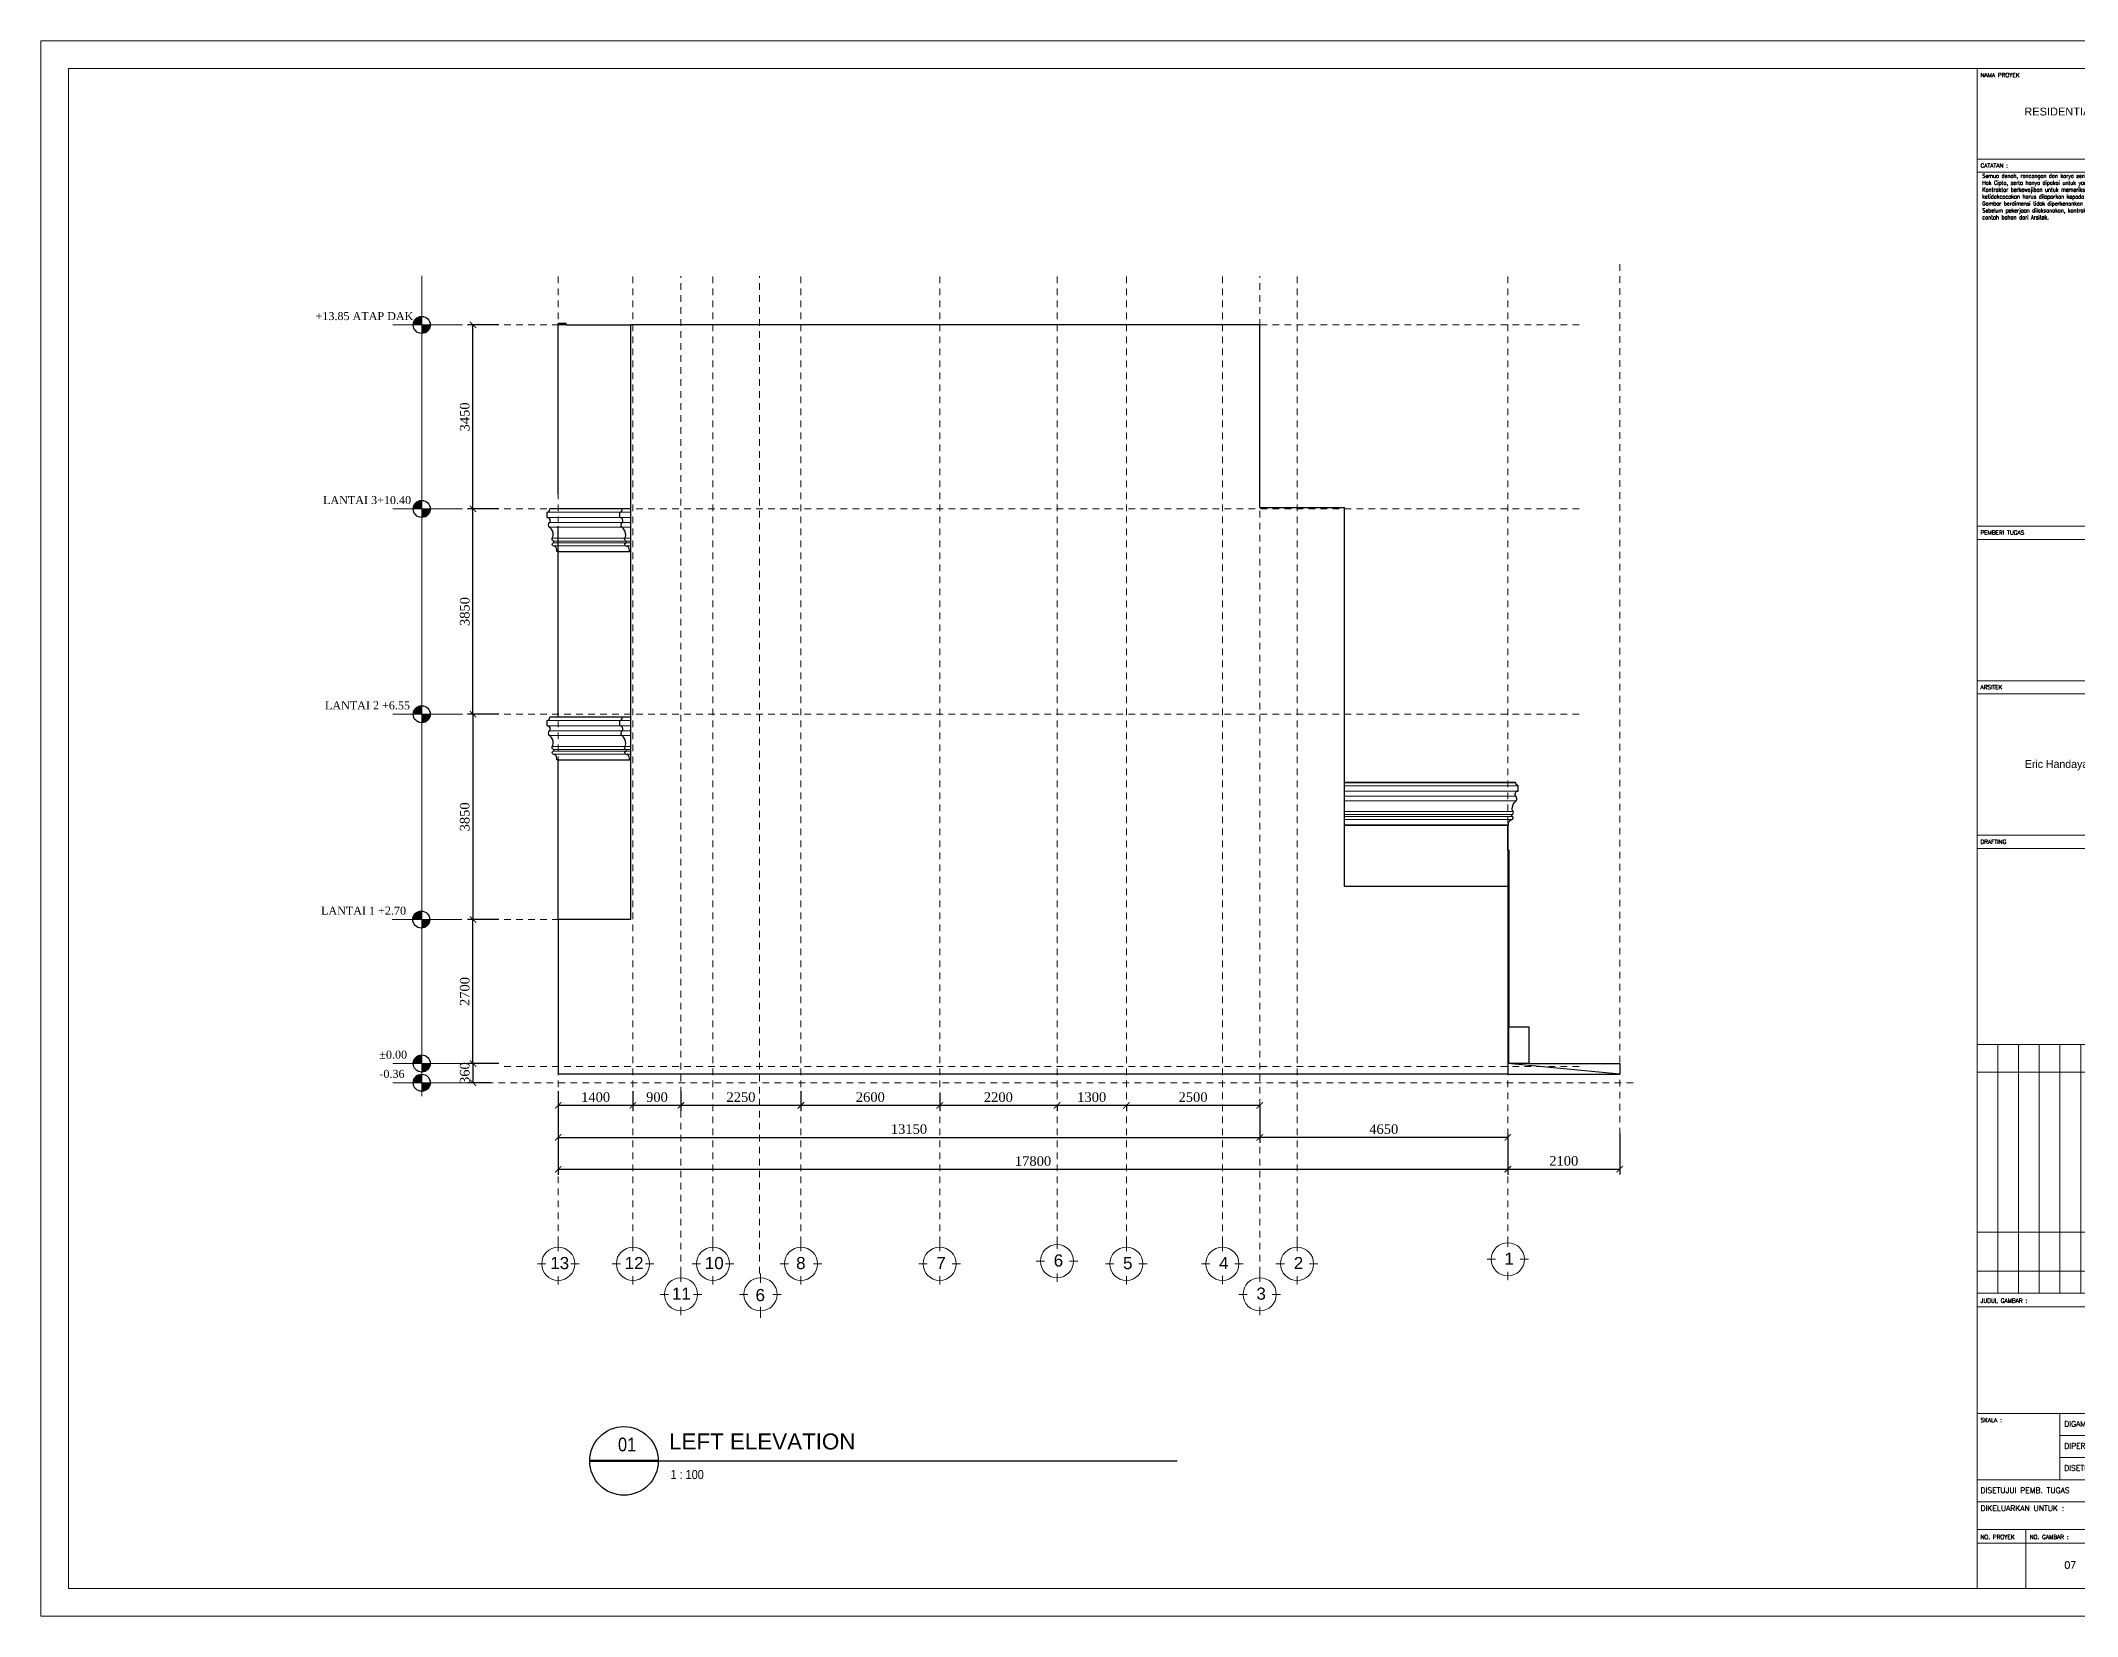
# Model space of a CAD drawing. Header units: millimetres. Extents: x -9564 to 494436, y -140371 to 4257.
# Drawn here: x 223.09 to 261.26, y 101.31 to 130.85 of the extents above; entities that cross this region are included whole.
import ezdxf
from ezdxf.enums import TextEntityAlignment as Align

# ---------------------------------------------------------------- set-up
doc = ezdxf.new("R2010")
doc.units = ezdxf.units.MM
doc.header["$MEASUREMENT"] = 0
doc.linetypes.add('DASHED2', pattern=[0.375, 0.25, -0.125])
doc.linetypes.add('HIDDEN2', pattern=[0.1875, 0.125, -0.0625])
doc.layers.get('DEFPOINTS').update_dxf_attribs({"lineweight": 18})
for name, color, linetype, lineweight in [('09-Arsiran', 8, 'Continuous', 5), ('AS', 8, 'HIDDEN2', 5), ('DIM', 1, 'Continuous', 5), ('KOP', 7, 'Continuous', 80), ('LEGEND', 1, 'DASHED2', 50), ('XR-KOP A3_MOZART$0$A-TXTKOP', 3, 'Continuous', 5), ('XR-KOP A3_MOZART$0$KOP-A1$0$A-GRSKOP', 1, 'Continuous', 5), ('XR-KOP A3_MOZART$0$KOP-A1$0$A-TXTKOP', 3, 'Continuous', 5)]:
    doc.layers.add(name, color=color, linetype=linetype, lineweight=lineweight)
for name, color, linetype in [('ht', 14, 'Continuous'), ('NOT', 1, 'Continuous'), ('TEXT', 4, 'Continuous')]:
    doc.layers.add(name, color=color, linetype=linetype)
doc.styles.add('HAND', font='ROMAND.SHX', dxfattribs={"width": 0.8, "height": 250})
doc.styles.add('NOTEXT1', font='arial.ttf')
doc.styles.add('NOTEXT2', font='arial.ttf')
doc.styles.add('NOTEXT4', font='arial.ttf')
doc.styles.get("Standard").update_dxf_attribs({"font": 'arial.ttf'})
doc.styles.add('style1', font='times.ttf', dxfattribs={"height": 0.15})
doc.styles.add('style2', font='times.ttf', dxfattribs={"height": 0.18})
doc.styles.add('XR-KOP A3_MOZART$0$KOP-A1$0$DIM100', font='SIMPLEX.shx', dxfattribs={"width": 0.8, "height": 250})
doc.styles.add('XR-KOP A3_MOZART$0$KOP-A1$0$ROMANS', font='romans.shx', dxfattribs={"height": 200})
doc.styles.add('XR-KOP A3_MOZART$0$ROMAND', font='romand.shx', dxfattribs={"height": 2, "bigfont": 'bigfont.shx'})
doc.styles.add('XR-KOP A3_MOZART$0$ROMANS', font='romans.shx', dxfattribs={"height": 200})
doc.dimstyles.new('ISO-25', dxfattribs={"dimtxt": 0.18, "dimasz": 0.12, "dimexe": 0.1, "dimexo": 0.1, "dimgap": 0.0625, "dimtad": 1, "dimtoh": 1, "dimdec": 0, "dimlfac": 1000, "dimtxsty": 'style2', "dimblk": 'ARCHTICK', "dimcen": 0.15, "dimclrd": 1, "dimclre": 1, "dimclrt": 4, "dimadec": 0, "dimazin": 0, "dimtfac": 1, "dimtdec": 0, "dimtmove": 0, "dimatfit": 3, "dimldrblk": 'OBLIQUE', "dimfxl": 1, "dimarcsym": 0})

# ---------------------------------------------------------------- blocks, each defined once
blk = doc.blocks.new('hsdh')
at = {"layer": 'XR-KOP A3_MOZART$0$KOP-A1$0$A-GRSKOP', "linetype": 'Continuous', "lineweight": 5}
for p, q in [((140385, 56660), (140385, 82138)), ((140385, 80618), (145017, 80618)), ((140385, 74466), (145017, 74466)), ((140385, 74244), (145017, 74244)), ((140385, 71876), (145017, 71876)), ((140385, 71654), (145017, 71654)), ((140385, 69286), (145017, 69286)), ((140385, 69063), (145017, 69063)), ((140385, 65781), (145017, 65781)), ((140385, 65781), (145017, 65781)), ((140732, 61611), (140732, 65781)), ((141079, 61611), (141079, 65781)), ((141427, 61611), (141427, 65781)), ((141774, 61611), (141774, 65781)), ((142122, 61611), (142122, 65781)), ((142469, 61611), (142469, 65781)), ((142816, 61611), (142816, 65781)), ((143164, 61611), (143164, 65781)), ((143511, 61611), (143511, 65781)), ((143859, 61611), (143859, 65781)), ((144206, 61611), (144206, 65781)), ((144554, 61611), (144554, 65781)), ((140385, 65317), (145017, 65317)), ((140385, 62631), (145017, 62631)), ((140385, 61982), (145017, 61982)), ((140385, 61611), (145017, 61611)), ((140385, 61611), (145017, 61611)), ((140385, 61380), (145017, 61380)), ((140385, 59597), (145017, 59597)), ((141774, 59597), (141774, 58485)), ((142701, 59597), (142701, 58485)), ((143627, 59597), (143627, 58115)), ((143998, 59597), (143998, 58115)), ((141774, 59226), (145017, 59226)), ((141774, 58856), (145017, 58856)), ((140385, 58485), (145017, 58485)), ((142237, 58485), (142237, 58115)), ((140385, 58115), (145017, 58115)), ((140385, 57651), (145017, 57651)), ((140385, 57420), (145017, 57420)), ((141201, 57651), (141201, 56660)), ((142701, 57651), (142701, 56660)), ((144258, 57651), (144258, 56660))]:
    blk.add_line(p, q, dxfattribs=at)
at = {"layer": 'XR-KOP A3_MOZART$0$KOP-A1$0$A-GRSKOP', "color": 0, "linetype": 'Continuous', "lineweight": 5}
blk.add_lwpolyline([(145480, 82601), (107945, 82601), (107945, 56197), (145480, 56197)], close=True, dxfattribs=at)
at = {"layer": 'XR-KOP A3_MOZART$0$KOP-A1$0$A-GRSKOP', "color": 5, "linetype": 'Continuous', "lineweight": 5}
blk.add_lwpolyline([(145017, 82138), (108409, 82138), (108409, 56660), (145017, 56660)], close=True, dxfattribs=at)
at = {"layer": 'XR-KOP A3_MOZART$0$KOP-A1$0$A-GRSKOP', "linetype": 'Continuous', "lineweight": 5}
blk.add_lwpolyline([(145017, 80396), (140385, 80396)], dxfattribs=at)
at = {"layer": 'KOP', "color": 7, "char_height": 132.26, "attachment_point": 1, "style": 'style2'}
for s, insert in [('{\\fArial|b0|i0|c0|p34;RESIDENTIAL HOUSE AKASIA 2 / 59}', (141177, 81480)), ('{\\fBankGothic Lt BT|b0|i0|c0|p34;Eric Handaya,S.T I.A.I}', (141186, 70546))]:
    blk.add_mtext(s, dxfattribs=dict(at, insert=insert))
at = {"layer": 'XR-KOP A3_MOZART$0$A-TXTKOP', "lineweight": 5, "style": 'XR-KOP A3_MOZART$0$ROMANS'}
blk.add_text('-', height=92.6, dxfattribs=at).set_placement((144125, 58258))
at = {"layer": 'XR-KOP A3_MOZART$0$KOP-A1$0$A-TXTKOP', "lineweight": 5, "style": 'XR-KOP A3_MOZART$0$KOP-A1$0$ROMANS'}
for s, height, p in [('NAMA PROYEK', 69.49, (140443, 81990)), ('CATATAN :', 69.5, (140443, 80475)), ('PEMBERI TUGAS', 69.49, (140443, 74323)), ('ARSITEK', 69.5, (140443, 71733)), ('DRAFTING', 69.5, (140443, 69142)), ('JUDUL GAMBAR :', 69.49, (140443, 61451)), ('SKALA :', 69.5, (140443, 59449)), ('DIGAMBAR', 92.6, (141846, 59375)), ('TGL.', 92.6, (143699, 59375)), ('DIPERIKSA', 92.6, (141846, 59004)), ('TGL.', 92.6, (143699, 59004)), ('DISETUJUI', 92.6, (141846, 58634)), ('TGL.', 92.6, (143699, 58634)), ('DISETUJUI PEMB. TUGAS', 92.65, (140443, 58262)), ('TGL.', 92.6, (143699, 58263)), ('DIKELUARKAN UNTUK :', 92.65, (140443, 57961)), ('FOR DESIGN DEVELOPMENT', 92.65, (142221, 57800)), ('NO. PROYEK', 69.5, (140443, 57491)), ('NO. GAMBAR :', 69.49, (141267, 57491)), ('KODE GAMBAR :', 69.49, (142767, 57491)), ('REVISI :', 69.5, (144317, 57491))]:
    blk.add_text(s, height=height, dxfattribs=at).set_placement(p)
for s, height, p in [('TDT', 69.5, (144822, 65440)), ('R E V I S I', 69.49, (144822, 63662)), ('TGL', 69.5, (144822, 62210)), ('NO.', 69.5, (144822, 61732))]:
    blk.add_text(s, height=height, rotation=90, dxfattribs=at).set_placement(p)
at = {"layer": 'XR-KOP A3_MOZART$0$KOP-A1$0$A-TXTKOP', "insert": (140473, 80371), "char_height": 69.485, "width": 4456.22, "attachment_point": 1, "style": 'XR-KOP A3_MOZART$0$KOP-A1$0$DIM100'}
blk.add_mtext('Semua denah, rancangan dan karya seni yang tertera pada gambar ini dilindungi oleh Undang-undang Hak Cipta, serta hanya dipakai untuk yang telah ditentukan dan tidak boleh diperbanyak tanpa ijin tertulis.\\PKontraktor berkewajiban untuk memeriksa dimensi terhadap keadaan lapangan dan apabila ada ketidakcocokan harus dilaporkan kepada Arsitek.\\PGambar berdimensi tidak diperkenankan diskala.\\PSebelum pekerjaan dilaksanakan, kontraktor berkewajiban untuk meminta persetujuan gambar kerja dan contoh bahan dari Arsitek.', dxfattribs=at)
blk = doc.blocks.new('_ArchTick')
at = {"color": 0, "linetype": 'ByBlock', "const_width": 0.15}
blk.add_lwpolyline([(-0.5, -0.5), (0.5, 0.5)], dxfattribs=at)
blk = doc.blocks.new('*D98')
at = {"color": 1, "lineweight": -2, "transparency": 16777216}
for p, q in [((469.09, 152.516), (469.09, 152.416)), ((473.74, 152.516), (469.09, 152.516)), ((473.74, 152.495), (473.74, 152.416))]:
    blk.add_line(p, q, dxfattribs=at)
at = {"layer": 'DEFPOINTS', "color": 0, "transparency": 16777216}
for p in [(469.09, 152.616), (469.09, 152.516), (473.74, 152.595)]:
    blk.add_point(p, dxfattribs=at)
at = {"color": 1, "lineweight": -2, "transparency": 16777216, "xscale": 0.12, "yscale": 0.12, "zscale": 0.12, "rotation": 180}
blk.add_blockref('_ArchTick', (469.09, 152.516), dxfattribs=at)
at = {"color": 1, "lineweight": -2, "transparency": 16777216, "xscale": 0.12, "yscale": 0.12, "zscale": 0.12}
blk.add_blockref('_ArchTick', (473.74, 152.516), dxfattribs=at)
at = {"color": 4, "transparency": 16777216, "insert": (471.415, 152.67), "char_height": 0.18, "attachment_point": 5, "style": 'style2'}
blk.add_mtext('4650', dxfattribs=at)
blk = doc.blocks.new('_Oblique')
at = {"color": 0, "linetype": 'ByBlock', "lineweight": -2}
blk.add_line((-0.5, -0.5), (0.5, 0.5), dxfattribs=at)
blk = doc.blocks.new('*D99')
at = {"color": 1, "lineweight": -2, "transparency": 16777216}
for p, q in [((466.59, 153.116), (466.59, 153.016)), ((469.09, 153.116), (466.59, 153.116)), ((469.09, 153.116), (469.09, 153.016))]:
    blk.add_line(p, q, dxfattribs=at)
at = {"layer": 'DEFPOINTS', "color": 0, "transparency": 16777216}
for p in [(466.59, 153.216), (466.59, 153.116), (469.09, 153.216)]:
    blk.add_point(p, dxfattribs=at)
at = {"color": 1, "lineweight": -2, "transparency": 16777216, "xscale": 0.12, "yscale": 0.12, "zscale": 0.12, "rotation": 180}
blk.add_blockref('_ArchTick', (466.59, 153.116), dxfattribs=at)
at = {"color": 1, "lineweight": -2, "transparency": 16777216, "xscale": 0.12, "yscale": 0.12, "zscale": 0.12}
blk.add_blockref('_ArchTick', (469.09, 153.116), dxfattribs=at)
at = {"color": 4, "transparency": 16777216, "insert": (467.84, 153.27), "char_height": 0.18, "attachment_point": 5, "style": 'style2'}
blk.add_mtext('2500', dxfattribs=at)
blk = doc.blocks.new('*D100')
at = {"color": 1, "lineweight": -2, "transparency": 16777216}
for p, q in [((465.29, 153.116), (465.29, 153.016)), ((466.59, 153.116), (465.29, 153.116)), ((466.59, 153.116), (466.59, 153.016))]:
    blk.add_line(p, q, dxfattribs=at)
at = {"layer": 'DEFPOINTS', "color": 0, "transparency": 16777216}
for p in [(465.29, 153.216), (465.29, 153.116), (466.59, 153.216)]:
    blk.add_point(p, dxfattribs=at)
at = {"color": 1, "lineweight": -2, "transparency": 16777216, "xscale": 0.12, "yscale": 0.12, "zscale": 0.12, "rotation": 180}
blk.add_blockref('_ArchTick', (465.29, 153.116), dxfattribs=at)
at = {"color": 1, "lineweight": -2, "transparency": 16777216, "xscale": 0.12, "yscale": 0.12, "zscale": 0.12}
blk.add_blockref('_ArchTick', (466.59, 153.116), dxfattribs=at)
at = {"color": 4, "transparency": 16777216, "insert": (465.94, 153.27), "char_height": 0.18, "attachment_point": 5, "style": 'style2'}
blk.add_mtext('1300', dxfattribs=at)
blk = doc.blocks.new('*D101')
at = {"color": 1, "lineweight": -2, "transparency": 16777216}
for p, q in [((463.09, 153.354), (463.09, 153.015)), ((465.29, 153.115), (463.09, 153.115)), ((465.29, 153.115), (465.29, 153.015))]:
    blk.add_line(p, q, dxfattribs=at)
at = {"layer": 'DEFPOINTS', "color": 0, "transparency": 16777216}
for p in [(463.09, 153.454), (463.09, 153.115), (465.29, 153.215)]:
    blk.add_point(p, dxfattribs=at)
at = {"color": 1, "lineweight": -2, "transparency": 16777216, "xscale": 0.12, "yscale": 0.12, "zscale": 0.12, "rotation": 180}
blk.add_blockref('_ArchTick', (463.09, 153.115), dxfattribs=at)
at = {"color": 1, "lineweight": -2, "transparency": 16777216, "xscale": 0.12, "yscale": 0.12, "zscale": 0.12}
blk.add_blockref('_ArchTick', (465.29, 153.115), dxfattribs=at)
at = {"color": 4, "transparency": 16777216, "insert": (464.19, 153.269), "char_height": 0.18, "attachment_point": 5, "style": 'style2'}
blk.add_mtext('2200', dxfattribs=at)
blk = doc.blocks.new('*D102')
at = {"color": 1, "lineweight": -2, "transparency": 16777216}
for p, q in [((460.49, 153.381), (460.49, 153.016)), ((463.09, 153.116), (460.49, 153.116)), ((463.09, 153.354), (463.09, 153.016))]:
    blk.add_line(p, q, dxfattribs=at)
at = {"layer": 'DEFPOINTS', "color": 0, "transparency": 16777216}
for p in [(460.49, 153.481), (460.49, 153.116), (463.09, 153.454)]:
    blk.add_point(p, dxfattribs=at)
at = {"color": 1, "lineweight": -2, "transparency": 16777216, "xscale": 0.12, "yscale": 0.12, "zscale": 0.12, "rotation": 180}
blk.add_blockref('_ArchTick', (460.49, 153.116), dxfattribs=at)
at = {"color": 1, "lineweight": -2, "transparency": 16777216, "xscale": 0.12, "yscale": 0.12, "zscale": 0.12}
blk.add_blockref('_ArchTick', (463.09, 153.116), dxfattribs=at)
at = {"color": 4, "transparency": 16777216, "insert": (461.79, 153.27), "char_height": 0.18, "attachment_point": 5, "style": 'style2'}
blk.add_mtext('2600', dxfattribs=at)
blk = doc.blocks.new('*D103')
at = {"color": 1, "lineweight": -2, "transparency": 16777216}
for p, q in [((458.24, 153.381), (458.24, 153.016)), ((460.49, 153.116), (458.24, 153.116)), ((460.49, 153.124), (460.49, 153.016))]:
    blk.add_line(p, q, dxfattribs=at)
at = {"layer": 'DEFPOINTS', "color": 0, "transparency": 16777216}
for p in [(458.24, 153.481), (458.24, 153.116), (460.49, 153.224)]:
    blk.add_point(p, dxfattribs=at)
at = {"color": 1, "lineweight": -2, "transparency": 16777216, "xscale": 0.12, "yscale": 0.12, "zscale": 0.12, "rotation": 180}
blk.add_blockref('_ArchTick', (458.24, 153.116), dxfattribs=at)
at = {"color": 1, "lineweight": -2, "transparency": 16777216, "xscale": 0.12, "yscale": 0.12, "zscale": 0.12}
blk.add_blockref('_ArchTick', (460.49, 153.116), dxfattribs=at)
at = {"color": 4, "transparency": 16777216, "insert": (459.365, 153.27), "char_height": 0.18, "attachment_point": 5, "style": 'style2'}
blk.add_mtext('2250', dxfattribs=at)
blk = doc.blocks.new('*D104')
at = {"color": 1, "lineweight": -2, "transparency": 16777216}
for p, q in [((457.34, 153.381), (457.34, 153.016)), ((458.24, 153.116), (457.34, 153.116)), ((458.24, 153.069), (458.24, 153.016))]:
    blk.add_line(p, q, dxfattribs=at)
at = {"layer": 'DEFPOINTS', "color": 0, "transparency": 16777216}
for p in [(457.34, 153.481), (457.34, 153.116), (458.24, 153.169)]:
    blk.add_point(p, dxfattribs=at)
at = {"color": 1, "lineweight": -2, "transparency": 16777216, "xscale": 0.12, "yscale": 0.12, "zscale": 0.12, "rotation": 180}
blk.add_blockref('_ArchTick', (457.34, 153.116), dxfattribs=at)
at = {"color": 1, "lineweight": -2, "transparency": 16777216, "xscale": 0.12, "yscale": 0.12, "zscale": 0.12}
blk.add_blockref('_ArchTick', (458.24, 153.116), dxfattribs=at)
at = {"color": 4, "transparency": 16777216, "insert": (457.79, 153.27), "char_height": 0.18, "attachment_point": 5, "style": 'style2'}
blk.add_mtext('900', dxfattribs=at)
blk = doc.blocks.new('*D105')
at = {"color": 1, "lineweight": -2, "transparency": 16777216}
for p, q in [((455.94, 153.381), (455.94, 153.016)), ((457.34, 153.116), (455.94, 153.116)), ((457.34, 153.116), (457.34, 153.016))]:
    blk.add_line(p, q, dxfattribs=at)
at = {"layer": 'DEFPOINTS', "color": 0, "transparency": 16777216}
for p in [(455.94, 153.481), (455.94, 153.116), (457.34, 153.216)]:
    blk.add_point(p, dxfattribs=at)
at = {"color": 1, "lineweight": -2, "transparency": 16777216, "xscale": 0.12, "yscale": 0.12, "zscale": 0.12, "rotation": 180}
blk.add_blockref('_ArchTick', (455.94, 153.116), dxfattribs=at)
at = {"color": 1, "lineweight": -2, "transparency": 16777216, "xscale": 0.12, "yscale": 0.12, "zscale": 0.12}
blk.add_blockref('_ArchTick', (457.34, 153.116), dxfattribs=at)
at = {"color": 4, "transparency": 16777216, "insert": (456.64, 153.27), "char_height": 0.18, "attachment_point": 5, "style": 'style2'}
blk.add_mtext('1400', dxfattribs=at)
blk = doc.blocks.new('*D106')
at = {"color": 1, "lineweight": -2, "transparency": 16777216}
for p, q in [((455.94, 153.016), (455.94, 152.416)), ((469.09, 153.016), (469.09, 152.416)), ((455.94, 152.516), (469.09, 152.516))]:
    blk.add_line(p, q, dxfattribs=at)
at = {"layer": 'DEFPOINTS', "color": 0, "transparency": 16777216}
for p in [(455.94, 153.116), (469.09, 153.116), (469.09, 152.516)]:
    blk.add_point(p, dxfattribs=at)
at = {"color": 1, "lineweight": -2, "transparency": 16777216, "xscale": 0.12, "yscale": 0.12, "zscale": 0.12, "rotation": 180}
blk.add_blockref('_ArchTick', (455.94, 152.516), dxfattribs=at)
at = {"color": 1, "lineweight": -2, "transparency": 16777216, "xscale": 0.12, "yscale": 0.12, "zscale": 0.12}
blk.add_blockref('_ArchTick', (469.09, 152.516), dxfattribs=at)
at = {"color": 4, "transparency": 16777216, "insert": (462.515, 152.67), "char_height": 0.18, "attachment_point": 5, "style": 'style2'}
blk.add_mtext('13150', dxfattribs=at)
blk = doc.blocks.new('*D107')
at = {"color": 1, "lineweight": -2, "transparency": 16777216}
for p, q in [((455.94, 152.416), (455.94, 151.816)), ((473.74, 152.416), (473.74, 151.816)), ((473.74, 151.916), (455.94, 151.916))]:
    blk.add_line(p, q, dxfattribs=at)
at = {"layer": 'DEFPOINTS', "color": 0, "transparency": 16777216}
for p in [(455.94, 152.516), (473.74, 152.516), (455.94, 151.916)]:
    blk.add_point(p, dxfattribs=at)
at = {"color": 1, "lineweight": -2, "transparency": 16777216, "xscale": 0.12, "yscale": 0.12, "zscale": 0.12, "rotation": 180}
blk.add_blockref('_ArchTick', (455.94, 151.916), dxfattribs=at)
at = {"color": 1, "lineweight": -2, "transparency": 16777216, "xscale": 0.12, "yscale": 0.12, "zscale": 0.12}
blk.add_blockref('_ArchTick', (473.74, 151.916), dxfattribs=at)
at = {"color": 4, "transparency": 16777216, "insert": (464.84, 152.07), "char_height": 0.18, "attachment_point": 5, "style": 'style2'}
blk.add_mtext('17800', dxfattribs=at)
blk = doc.blocks.new('*D108')
at = {"color": 1, "lineweight": -2, "transparency": 16777216}
for p, q in [((473.74, 152.589), (473.74, 151.821)), ((475.84, 152.589), (475.84, 151.821)), ((473.74, 151.921), (475.84, 151.921))]:
    blk.add_line(p, q, dxfattribs=at)
at = {"layer": 'DEFPOINTS', "color": 0, "transparency": 16777216}
for p in [(473.74, 152.689), (475.84, 152.689), (475.84, 151.921)]:
    blk.add_point(p, dxfattribs=at)
at = {"color": 1, "lineweight": -2, "transparency": 16777216, "xscale": 0.12, "yscale": 0.12, "zscale": 0.12, "rotation": 180}
blk.add_blockref('_ArchTick', (473.74, 151.921), dxfattribs=at)
at = {"color": 1, "lineweight": -2, "transparency": 16777216, "xscale": 0.12, "yscale": 0.12, "zscale": 0.12}
blk.add_blockref('_ArchTick', (475.84, 151.921), dxfattribs=at)
at = {"color": 4, "transparency": 16777216, "insert": (474.79, 152.075), "char_height": 0.18, "attachment_point": 5, "style": 'style2'}
blk.add_mtext('2100', dxfattribs=at)
blk = doc.blocks.new('NOT-28-ADI')
at = {"const_width": 50}
blk.add_lwpolyline([(-750, 0), (750, 0)], dxfattribs=at)
blk.add_circle((0, 0), 750)
at = {"layer": 'NOT'}
blk.add_line((750, 0), (12100, 0), dxfattribs=at)
at = {"color": 5, "style": 'NOTEXT4'}
for tag, p in [('JDL1', (988, 765)), ('JDL2', (988, 250))]:
    blk.add_attdef(tag, p, '', height=350, dxfattribs=at)
at = {"color": 5, "style": 'NOTEXT4', "width": 0.85}
blk.add_attdef('NO', text='', height=300, dxfattribs=at).set_placement((68, 360), align=Align.MIDDLE_CENTER)
at = {"style": 'NOTEXT1', "width": 0.85}
blk.add_attdef('REF.', text='', height=200, dxfattribs=at).set_placement((0, -190), align=Align.TOP_CENTER)
blk.add_attdef('SCALE', (1020, -398), '', height=200, dxfattribs=at)
blk.add_attdef('ROOM', text='', height=200, dxfattribs=at).set_placement((3715, -388), align=Align.RIGHT)
blk = doc.blocks.new('*D593')
at = {"color": 1, "lineweight": -2, "transparency": 16777216}
for p, q in [((454.828, 156.601), (454.241, 156.601)), ((454.341, 153.901), (454.341, 156.601)), ((454.828, 153.901), (454.241, 153.901))]:
    blk.add_line(p, q, dxfattribs=at)
at = {"layer": 'DEFPOINTS', "color": 0, "transparency": 16777216}
for p in [(454.341, 156.601), (454.928, 156.601), (454.928, 153.901)]:
    blk.add_point(p, dxfattribs=at)
at = {"color": 1, "lineweight": -2, "transparency": 16777216, "xscale": 0.12, "yscale": 0.12, "zscale": 0.12}
for p, rotation in [((454.341, 156.601), 90), ((454.341, 153.901), 270)]:
    blk.add_blockref('_ArchTick', p, dxfattribs=dict(at, rotation=rotation))
at = {"color": 4, "transparency": 16777216, "insert": (454.187, 155.251), "char_height": 0.18, "attachment_point": 5, "rotation": 90, "style": 'style2'}
blk.add_mtext('2700', dxfattribs=at)
blk = doc.blocks.new('*D594')
at = {"color": 1, "lineweight": -2, "transparency": 16777216}
for p, q in [((454.828, 160.451), (454.241, 160.451)), ((454.341, 160.451), (454.341, 156.601)), ((454.828, 156.601), (454.241, 156.601))]:
    blk.add_line(p, q, dxfattribs=at)
at = {"layer": 'DEFPOINTS', "color": 0, "transparency": 16777216}
for p in [(454.928, 160.451), (454.341, 156.601), (454.928, 156.601)]:
    blk.add_point(p, dxfattribs=at)
at = {"color": 1, "lineweight": -2, "transparency": 16777216, "xscale": 0.12, "yscale": 0.12, "zscale": 0.12}
for p, rotation in [((454.341, 160.451), 90), ((454.341, 156.601), 270)]:
    blk.add_blockref('_ArchTick', p, dxfattribs=dict(at, rotation=rotation))
at = {"color": 4, "transparency": 16777216, "insert": (454.187, 158.526), "char_height": 0.18, "attachment_point": 5, "rotation": 90, "style": 'style2'}
blk.add_mtext('3850', dxfattribs=at)
blk = doc.blocks.new('*D595')
at = {"color": 1, "lineweight": -2, "transparency": 16777216}
for p, q in [((454.828, 164.301), (454.241, 164.301)), ((454.341, 160.451), (454.341, 164.301)), ((454.828, 160.451), (454.241, 160.451))]:
    blk.add_line(p, q, dxfattribs=at)
at = {"layer": 'DEFPOINTS', "color": 0, "transparency": 16777216}
for p in [(454.341, 164.301), (454.928, 164.301), (454.928, 160.451)]:
    blk.add_point(p, dxfattribs=at)
at = {"color": 1, "lineweight": -2, "transparency": 16777216, "xscale": 0.12, "yscale": 0.12, "zscale": 0.12}
for p, rotation in [((454.341, 164.301), 90), ((454.341, 160.451), 270)]:
    blk.add_blockref('_ArchTick', p, dxfattribs=dict(at, rotation=rotation))
at = {"color": 4, "transparency": 16777216, "insert": (454.187, 162.376), "char_height": 0.18, "attachment_point": 5, "rotation": 90, "style": 'style2'}
blk.add_mtext('3850', dxfattribs=at)
blk = doc.blocks.new('*D596')
at = {"color": 1, "lineweight": -2, "transparency": 16777216}
for p, q in [((454.828, 167.751), (454.241, 167.751)), ((454.341, 164.301), (454.341, 167.751)), ((454.828, 164.301), (454.241, 164.301))]:
    blk.add_line(p, q, dxfattribs=at)
at = {"layer": 'DEFPOINTS', "color": 0, "transparency": 16777216}
for p in [(454.341, 167.751), (454.928, 167.751), (454.928, 164.301)]:
    blk.add_point(p, dxfattribs=at)
at = {"color": 1, "lineweight": -2, "transparency": 16777216, "xscale": 0.12, "yscale": 0.12, "zscale": 0.12}
for p, rotation in [((454.341, 167.751), 90), ((454.341, 164.301), 270)]:
    blk.add_blockref('_ArchTick', p, dxfattribs=dict(at, rotation=rotation))
at = {"color": 4, "transparency": 16777216, "insert": (454.187, 166.026), "char_height": 0.18, "attachment_point": 5, "rotation": 90, "style": 'style2'}
blk.add_mtext('3450', dxfattribs=at)
blk = doc.blocks.new('A$C459A4C15')
at = {"layer": 'ht'}
h = blk.add_hatch(color=256, dxfattribs=at)
h.paths.add_polyline_path([(0, 0.08), (0, 0), (-0.08, 0, -0.414214)])
h.paths.add_polyline_path([(0, 0), (0.08, 0, -0.414214), (0, -0.08)])
blk.add_circle((0, 0), 0.0801, dxfattribs=at)
blk = doc.blocks.new('*D597')
at = {"color": 1, "lineweight": -2, "transparency": 16777216}
for p, q in [((454.667, 153.901), (454.241, 153.901)), ((454.341, 153.901), (454.341, 153.541)), ((454.675, 153.541), (454.241, 153.541))]:
    blk.add_line(p, q, dxfattribs=at)
at = {"layer": 'DEFPOINTS', "color": 0, "transparency": 16777216}
for p in [(454.767, 153.901), (454.341, 153.541), (454.775, 153.541)]:
    blk.add_point(p, dxfattribs=at)
at = {"color": 1, "lineweight": -2, "transparency": 16777216, "xscale": 0.12, "yscale": 0.12, "zscale": 0.12}
for p, rotation in [((454.341, 153.901), 90), ((454.341, 153.541), 270)]:
    blk.add_blockref('_ArchTick', p, dxfattribs=dict(at, rotation=rotation))
at = {"color": 4, "transparency": 16777216, "insert": (454.187, 153.721), "char_height": 0.18, "attachment_point": 5, "rotation": 90, "style": 'style2'}
blk.add_mtext('360', dxfattribs=at)
blk = doc.blocks.new('JDJR')
at = {"layer": '09-Arsiran'}
for p, q in [((455.94, 131.214), (455.94, 131.058)), ((457.34, 131.214), (457.34, 131.058)), ((458.84, 131.214), (458.84, 131.058)), ((460.49, 131.214), (460.49, 131.058)), ((463.09, 131.214), (463.09, 131.058)), ((465.29, 131.263), (465.29, 131.107)), ((466.59, 131.214), (466.59, 131.058)), ((468.39, 131.214), (468.39, 131.058)), ((469.79, 131.214), (469.79, 131.058)), ((473.74, 131.297), (473.74, 131.142)), ((455.551, 130.825), (455.707, 130.825)), ((455.94, 130.591), (455.94, 130.435)), ((456.174, 130.825), (456.33, 130.825)), ((456.951, 130.825), (457.107, 130.825)), ((457.34, 130.591), (457.34, 130.435)), ((457.574, 130.825), (457.73, 130.825)), ((458.24, 130.641), (458.24, 130.485)), ((458.451, 130.825), (458.607, 130.825)), ((458.84, 130.591), (458.84, 130.435)), ((459.074, 130.825), (459.23, 130.825)), ((459.73, 130.485), (459.73, 130.641)), ((459.73, 130.469), (459.73, 130.625)), ((460.101, 130.825), (460.257, 130.825)), ((460.49, 130.591), (460.49, 130.435)), ((460.724, 130.825), (460.88, 130.825)), ((462.701, 130.825), (462.857, 130.825)), ((463.09, 130.591), (463.09, 130.435)), ((463.324, 130.825), (463.48, 130.825)), ((464.901, 130.874), (465.057, 130.874)), ((465.29, 130.64), (465.29, 130.484)), ((465.524, 130.874), (465.68, 130.874)), ((466.201, 130.825), (466.357, 130.825)), ((466.59, 130.591), (466.59, 130.435)), ((466.824, 130.825), (466.98, 130.825)), ((468.001, 130.825), (468.157, 130.825)), ((468.39, 130.598), (468.39, 130.442)), ((468.624, 130.825), (468.78, 130.825)), ((469.09, 130.641), (469.09, 130.485)), ((469.392, 130.825), (469.557, 130.825)), ((469.79, 130.591), (469.79, 130.435)), ((470.024, 130.825), (470.18, 130.825)), ((473.351, 130.908), (473.507, 130.908)), ((473.74, 130.674), (473.74, 130.519)), ((473.974, 130.908), (474.13, 130.908)), ((457.851, 130.251), (458.007, 130.251)), ((458.474, 130.251), (458.63, 130.251)), ((459.496, 130.251), (459.34, 130.251)), ((460.119, 130.251), (459.963, 130.251)), ((468.701, 130.251), (468.857, 130.251)), ((469.324, 130.251), (469.48, 130.251)), ((458.24, 130.018), (458.24, 129.862)), ((459.73, 129.862), (459.73, 130.018)), ((459.73, 129.808), (459.73, 129.963)), ((469.09, 130.018), (469.09, 129.862))]:
    blk.add_line(p, q, dxfattribs=at)
for centre in [(455.94, 130.825), (457.34, 130.825), (458.84, 130.825), (460.49, 130.825), (463.09, 130.825), (465.29, 130.874), (466.59, 130.825), (468.39, 130.825), (469.79, 130.825), (473.74, 130.908), (458.24, 130.251), (459.73, 130.251), (469.09, 130.251)]:
    blk.add_circle(centre, 0.311, dxfattribs=at)
at = {"layer": 'AS'}
for p, q in [((455.94, 131.214), (455.94, 149.346)), ((457.34, 131.214), (457.34, 149.346)), ((458.24, 130.641), (458.24, 149.346)), ((458.84, 131.214), (458.84, 149.346)), ((459.71, 130.641), (459.71, 149.346)), ((460.49, 131.214), (460.49, 149.346)), ((463.09, 131.214), (463.09, 149.346)), ((465.29, 131.214), (465.29, 149.346)), ((466.59, 131.214), (466.59, 149.346)), ((468.39, 131.214), (468.39, 149.346)), ((469.09, 130.641), (469.09, 149.346)), ((469.79, 131.214), (469.79, 149.346)), ((473.74, 131.214), (473.74, 149.346))]:
    blk.add_line(p, q, dxfattribs=at)
at = {"layer": '09-Arsiran', "color": 2, "attachment_point": 1}
for s, insert, char_height in [('13', (455.79, 130.952), 0.2281), ('12', (457.184, 130.952), 0.2281), ('10', (458.687, 130.952), 0.2281), ('8', (460.399, 130.952), 0.228), ('7', (463.028, 130.952), 0.228), ('6', (465.228, 131.001), 0.228), ('5', (466.528, 130.952), 0.228), ('4', (468.328, 130.952), 0.228), ('2', (469.728, 130.952), 0.228), ('1', (473.678, 131.035), 0.228), ('11', (458.07, 130.379), 0.2281), ('3', (469.028, 130.379), 0.228)]:
    blk.add_mtext_dynamic_manual_height_columns(s, width=0.05426, gutter_width=1.14, heights=[0], dxfattribs=dict(at, insert=insert, char_height=char_height))
at = {"layer": '09-Arsiran', "color": 2, "insert": (459.816, 130.124), "char_height": 0.228, "attachment_point": 1, "rotation": 180}
blk.add_mtext_dynamic_manual_height_columns('9', width=0.05426, gutter_width=1.14, heights=[0], dxfattribs=at)
blk = doc.blocks.new('A$C2a879c63')
for p, q in [((261.7023, 24.2154), (261.7023, 24.2451)), ((261.8523, 24.2451), (261.7023, 24.2451)), ((261.7023, 21.0454), (261.7023, 24.2154)), ((261.8523, 24.2154), (261.7023, 24.2154)), ((261.8523, 24.2154), (261.8523, 24.2451)), ((261.8523, 24.2154), (263.0623, 24.2154)), ((263.0623, 20.2454), (263.0623, 24.2154)), ((274.8523, 24.2154), (263.0623, 24.2154)), ((274.8523, 20.7897), (274.8523, 24.2154)), ((263.0623, 20.7654), (261.5436, 20.7654)), ((274.8523, 20.7897), (276.4423, 20.7897)), ((276.4423, 13.6854), (276.4423, 20.7897)), ((261.7023, 16.8587), (261.7023, 20.4425)), ((263.0623, 13.0654), (263.0623, 20.5001)), ((261.7023, 19.9654), (263.0623, 19.9654)), ((263.0623, 16.8587), (261.5436, 16.8587)), ((261.7023, 13.0654), (261.7023, 16.0587)), ((261.7023, 16.0587), (263.0623, 16.0587)), ((279.6496, 15.6355), (276.4423, 15.6355)), ((276.4423, 15.6354), (279.6496, 15.6354)), ((276.4423, 14.8355), (279.4908, 14.8355)), ((279.5023, 14.8354), (276.4423, 14.8354)), ((279.5023, 14.3654), (279.5023, 14.8354)), ((279.5023, 14.8354), (279.5023, 14.3654)), ((279.5223, 14.3654), (279.5023, 14.3654)), ((279.5023, 14.3654), (279.5023, 13.6854)), ((279.5223, 14.3654), (279.5223, 11.0554)), ((279.5023, 13.6854), (276.4423, 13.6854)), ((279.5023, 13.6854), (279.5023, 10.3654)), ((263.0623, 13.0654), (261.7023, 13.0654)), ((261.7023, 13.0654), (261.7023, 10.3654)), ((279.5223, 10.3654), (279.5223, 11.0554)), ((279.5223, 11.0554), (279.9023, 11.0554)), ((279.9023, 10.3654), (279.9023, 11.0554)), ((261.7023, 10.3654), (261.7023, 10.1654)), ((279.5023, 10.3654), (279.5023, 10.1654)), ((279.5223, 10.3654), (279.5023, 10.3654)), ((281.6023, 10.1654), (279.5023, 10.3654)), ((279.9023, 10.3654), (279.5223, 10.3654)), ((279.9023, 10.3654), (281.6023, 10.3654)), ((281.6023, 10.3654), (281.6023, 10.1654)), ((278.0023, 10.1654), (261.7023, 10.1654)), ((279.5023, 10.1654), (278.0023, 10.1654)), ((279.5023, 10.1654), (281.6023, 10.1654))]:
    blk.add_line(p, q)
for points in [[(261.7023, 19.9654), (261.6761, 19.9654), (261.6761, 19.9946, 0.3649803), (261.6095, 20.0737, -0.7419223), (261.6069, 20.1295, 0.6652802), (261.6104, 20.1625, -0.4387565), (261.5899, 20.2201, 0.1232988), (261.6089, 20.2669, 0.2448505), (261.5351, 20.4234, -0.4386321), (261.5399, 20.5088, 0.6217872), (261.4959, 20.6029), (261.4959, 20.7029, 0.3199175), (261.5436, 20.7654)], [(263.0623, 19.9654), (263.0361, 19.9654), (263.0361, 19.9946, 0.3649803), (262.9695, 20.0737, -0.7419223), (262.9669, 20.1295, 0.6652802), (262.9704, 20.1625, -0.4387565), (262.9499, 20.2201, 0.1232988), (262.9689, 20.2669, 0.2448505), (262.8951, 20.4234, -0.4386321), (262.8999, 20.5088, 0.6217872), (262.8559, 20.6029), (262.8559, 20.7029, 0.3199175), (262.9036, 20.7654)], [(261.7023, 16.0587), (261.6761, 16.0587), (261.6761, 16.0879, 0.3649803), (261.6095, 16.1669, -0.7419223), (261.6069, 16.2227, 0.6652802), (261.6104, 16.2557, -0.4387565), (261.5899, 16.3133, 0.1232988), (261.6089, 16.3601, 0.2448505), (261.5351, 16.5167, -0.4386321), (261.5399, 16.602, 0.6217872), (261.4959, 16.6962), (261.4959, 16.7962, 0.3199175), (261.5436, 16.8587)], [(263.0623, 16.0587), (263.0361, 16.0587), (263.0361, 16.0879, 0.3649803), (262.9695, 16.1669, -0.7419223), (262.9669, 16.2227, 0.6652802), (262.9704, 16.2557, -0.4387565), (262.9499, 16.3133, 0.1232988), (262.9689, 16.3601, 0.2448505), (262.8951, 16.5167, -0.4386321), (262.8999, 16.602, 0.6217872), (262.8559, 16.6962), (262.8559, 16.7962, 0.3199175), (262.9036, 16.8587)], [(279.4908, 14.8355), (279.5171, 14.8355), (279.5171, 14.8647, -0.3649803), (279.5836, 14.9437, 0.7419223), (279.5863, 14.9995, -0.6652802), (279.5828, 15.0325, 0.4387565), (279.6032, 15.0901, -0.1232988), (279.5843, 15.1369, -0.2448505), (279.658, 15.2935, 0.4386321), (279.6533, 15.3788, -0.6217872), (279.6972, 15.473), (279.6972, 15.573, -0.3199175), (279.6496, 15.6355)]]:
    blk.add_lwpolyline(points, format="xyb")
at = {"layer": '09-Arsiran'}
for p, q in [((261.4959, 20.7029), (263.0623, 20.7029)), ((261.4959, 20.6029), (263.0623, 20.6029)), ((261.5351, 20.4234), (263.0623, 20.4234)), ((261.5399, 20.5088), (263.0623, 20.5088)), ((261.5899, 20.2201), (263.0623, 20.2201)), ((261.6069, 20.1295), (263.0623, 20.1295)), ((261.6095, 20.0737), (263.0623, 20.0737)), ((261.6104, 20.1625), (263.0623, 20.1625)), ((261.4959, 16.7962), (263.0623, 16.7962)), ((261.4959, 16.6962), (263.0623, 16.6962)), ((261.5351, 16.5167), (263.0623, 16.5167)), ((261.5399, 16.602), (263.0623, 16.602)), ((261.5899, 16.3133), (263.0623, 16.3133)), ((261.6069, 16.2227), (263.0623, 16.2227)), ((261.6095, 16.1669), (263.0623, 16.1669)), ((261.6104, 16.2557), (263.0623, 16.2557)), ((276.4423, 15.5729), (279.6972, 15.5729)), ((276.4423, 15.473), (279.6972, 15.473)), ((279.696, 15.4729), (276.4423, 15.4729)), ((276.4423, 15.3788), (279.6533, 15.3788)), ((276.4423, 15.2935), (279.658, 15.2935)), ((276.4423, 15.0901), (279.6032, 15.0901)), ((276.4423, 15.0325), (279.5828, 15.0325)), ((276.4423, 14.9995), (279.5863, 14.9995)), ((276.4423, 14.9437), (279.5836, 14.9437))]:
    blk.add_line(p, q, dxfattribs=at)
at = {"layer": 'AS'}
for p, q in [((281.6023, 25.3579), (281.6023, 8.9929)), ((260.69, 24.2154), (280.8381, 24.2154)), ((260.69, 20.7654), (280.8381, 20.7654)), ((260.69, 16.9154), (280.8381, 16.9154)), ((260.69, 13.0654), (262.7982, 13.0654)), ((260.69, 10.3087), (280.8381, 10.3087)), ((259.9059, 10.0054), (281.9476, 10.0054))]:
    blk.add_line(p, q, dxfattribs=at)
at = {"layer": 'DIM', "color": 1, "linetype": 'ByBlock'}
for p, q in [((259.1422, 25.1378), (259.1422, 9.7514)), ((258.5977, 24.2154), (259.9059, 24.2154)), ((258.5977, 20.7654), (259.9059, 20.7654)), ((258.5977, 16.9154), (259.9059, 16.9154)), ((258.5887, 13.0654), (259.8969, 13.0654)), ((258.5977, 10.3654), (259.9059, 10.3654)), ((258.5977, 10.0054), (259.9059, 10.0054))]:
    blk.add_line(p, q, dxfattribs=at)
blk.add_blockref('JDJR', (-194.2379, -124.2143))
at = {"xscale": 2, "yscale": 2, "zscale": 2}
for p in [(259.1422, 24.2154), (259.1422, 20.7654), (259.1422, 16.9154), (259.1332, 13.0654), (259.1422, 10.3654), (259.1422, 10.0054)]:
    blk.add_blockref('A$C459A4C15', p, dxfattribs=at)
at = {"layer": 'LEGEND', "xscale": 0.00111896417510141, "yscale": 0.00111896417510141, "zscale": 0.00111896417510141}
blk.add_blockref('hsdh', (131.213, -62.8819), dxfattribs=at)
at = {"layer": 'NOT'}
ref = blk.add_blockref('NOT-28-ADI', (262.9337, 2.9135), dxfattribs=dict(at, xscale=0.0008571428572759032, yscale=0.0008571428572759032, zscale=0.0008571428572759032))
ref.add_attrib('NO', '01', dxfattribs={"layer": '0', "color": 5, "height": 0.25714, "style": 'NOTEXT2', "width": 0.85}).set_placement((262.992, 3.2217), align=Align.MIDDLE_CENTER)
ref.add_attrib('JDL2', 'LEFT ELEVATION', (263.7803, 3.1278), dxfattribs={"layer": '0', "color": 5, "height": 0.3, "style": 'NOTEXT2'})
ref.add_attrib('SCALE', '1 : 100', (263.8076, 2.5724), dxfattribs={"layer": '0', "height": 0.17143, "style": 'NOTEXT1', "width": 0.85})
at = {"color": 4, "style": 'HAND'}
for tag, height, rotation, p in [('DRY.WASHER', 0.054, 0, (11.9366, 24.9122)), ('PATIO', 0.135, 0, (20.9666, 21.5696)), ('GENSET', 0.135, 0, (18.2157, 17.1045)), ('PLANTERBOX', 0.135, 90, (22.169, 13.2959)), ('PLANTERBOX', 0.135, 0, (18.5224, 11.5633)), ('PATIO', 0.135, 0, (400.0395, 10.821)), ('CARPORT', 0.135, 0, (12.157, 9.7744)), ('CARPORT', 0.135, 0, (20.6202, 9.7744))]:
    blk.add_attdef(tag, text='', height=height, rotation=rotation, dxfattribs=at).set_placement(p, align=Align.MIDDLE)
at = {"layer": 'TEXT', "style": 'style1'}
for s, p in [('+13.85 ATAP DAK', (258.9849, 24.3068)), ('LANTAI 3+10.40', (258.9432, 20.8568)), ('LANTAI 2 +6.55', (258.9227, 17.0068)), ('LANTAI 1 +2.70', (258.8488, 13.1568)), ('%%P0.00', (258.8682, 10.4568)), ('-0.36', (258.8204, 10.0968))]:
    blk.add_text(s, height=0.15, dxfattribs=at).set_placement(p, align=Align.RIGHT)
at = {"layer": 'XR-KOP A3_MOZART$0$A-TXTKOP', "insert": (289.9357, 1.0259), "char_height": 0.12959, "attachment_point": 1, "style": 'XR-KOP A3_MOZART$0$ROMAND'}
blk.add_mtext_dynamic_manual_height_columns('07', width=334.351235, gutter_width=75.5301, heights=[0], dxfattribs=at)
at = {"layer": 'XR-KOP A3_MOZART$0$A-TXTKOP', "style": 'XR-KOP A3_MOZART$0$ROMAND'}
for tag, p in [('1:200', (37.0468, 3.1879)), ('1:100', (79.0468, 3.1879)), ('1:100', (121.0468, 3.1879)), ('1:100', (163.0468, 3.1879)), ('1:100', (205.0468, 3.1879)), ('1:100', (247.0468, 3.1879)), ('1:100', (289.0468, 3.1879)), ('1:100', (331.0468, 3.1879)), ('1:100', (373.0468, 3.1879)), ('1:100', (415.0468, 3.1879)), ('1:100', (457.0468, 3.1879)), ('1:100', (499.0468, 3.1879))]:
    blk.add_attdef(tag, text='', height=0.1296, dxfattribs=at).set_placement(p, align=Align.MIDDLE)
for base, p1, p2, angle, picture, middle in [((260.1029, 24.2154), (260.69, 20.7654), (260.69, 24.2154), 90, '*D596', (259.9488, 22.4904)), ((260.1029, 20.7654), (260.69, 16.9154), (260.69, 20.7654), 90, '*D595', (259.9488, 18.8404)), ((260.1029, 13.0654), (260.69, 16.9154), (260.69, 13.0654), 90, '*D594', (259.9488, 14.9904)), ((260.1029, 13.0654), (260.69, 10.3654), (260.69, 13.0654), 90, '*D593', (259.9486, 11.7154)), ((261.7023, 9.5804), (263.1023, 9.6804), (261.7023, 9.9461), 180, '*D105', (262.4023, 9.7345)), ((263.1023, 9.5804), (264.0023, 9.6342), (263.1023, 9.9461), 180, '*D104', (263.5523, 9.7347)), ((264.0023, 9.5804), (266.2523, 9.6889), (264.0023, 9.9461), 180, '*D103', (265.1273, 9.7345)), ((266.2523, 9.5804), (268.8523, 9.919), (266.2523, 9.9461), 180, '*D102', (267.5523, 9.7345)), ((274.8523, 8.9804), (261.7023, 9.5804), (274.8523, 9.5804), 180, '*D106', (268.2773, 9.1345)), ((268.8523, 9.5802), (271.0523, 9.6802), (268.8523, 9.919), 180, '*D101', (269.9523, 9.7343)), ((271.0523, 9.5804), (272.3523, 9.6804), (271.0523, 9.6804), 180, '*D100', (271.7023, 9.7345)), ((272.3523, 9.5804), (274.8523, 9.6804), (272.3523, 9.6804), 180, '*D99', (273.6023, 9.7345)), ((274.8523, 8.9804), (279.5023, 9.0601), (274.8523, 9.0804), 180, '*D98', (277.1773, 9.1345)), ((261.7023, 8.3804), (279.5023, 8.9804), (261.7023, 8.9804), 180, '*D107', (270.6023, 8.5347)), ((281.6023, 8.386), (279.5023, 9.1538), (281.6023, 9.1538), 180, '*D108', (280.5523, 8.54))]:
    dim = blk.add_linear_dim(base=base, p1=p1, p2=p2, angle=angle, dimstyle='ISO-25')
    dim.commit()
    dim.dimension.update_dxf_attribs({"geometry": picture, "text_midpoint": middle, "insert": (-194.2379, -143.5351)})
dim = blk.add_linear_dim(base=(260.1029, 10.0054), p1=(260.5293, 10.3654), p2=(260.5368, 10.0054), angle=90, dimstyle='ISO-25')
dim.commit()
dim.dimension.update_dxf_attribs({"geometry": '*D597', "text_midpoint": (260.1029, 10.1854), "dimtype": 128, "insert": (-194.2379, -143.5351)})

msp = doc.modelspace()

# ---------------------------------------------------------------- block references
msp.add_blockref('A$C2a879c63', (-28.9148, 101.3058))

doc.saveas('drawing.dxf')
